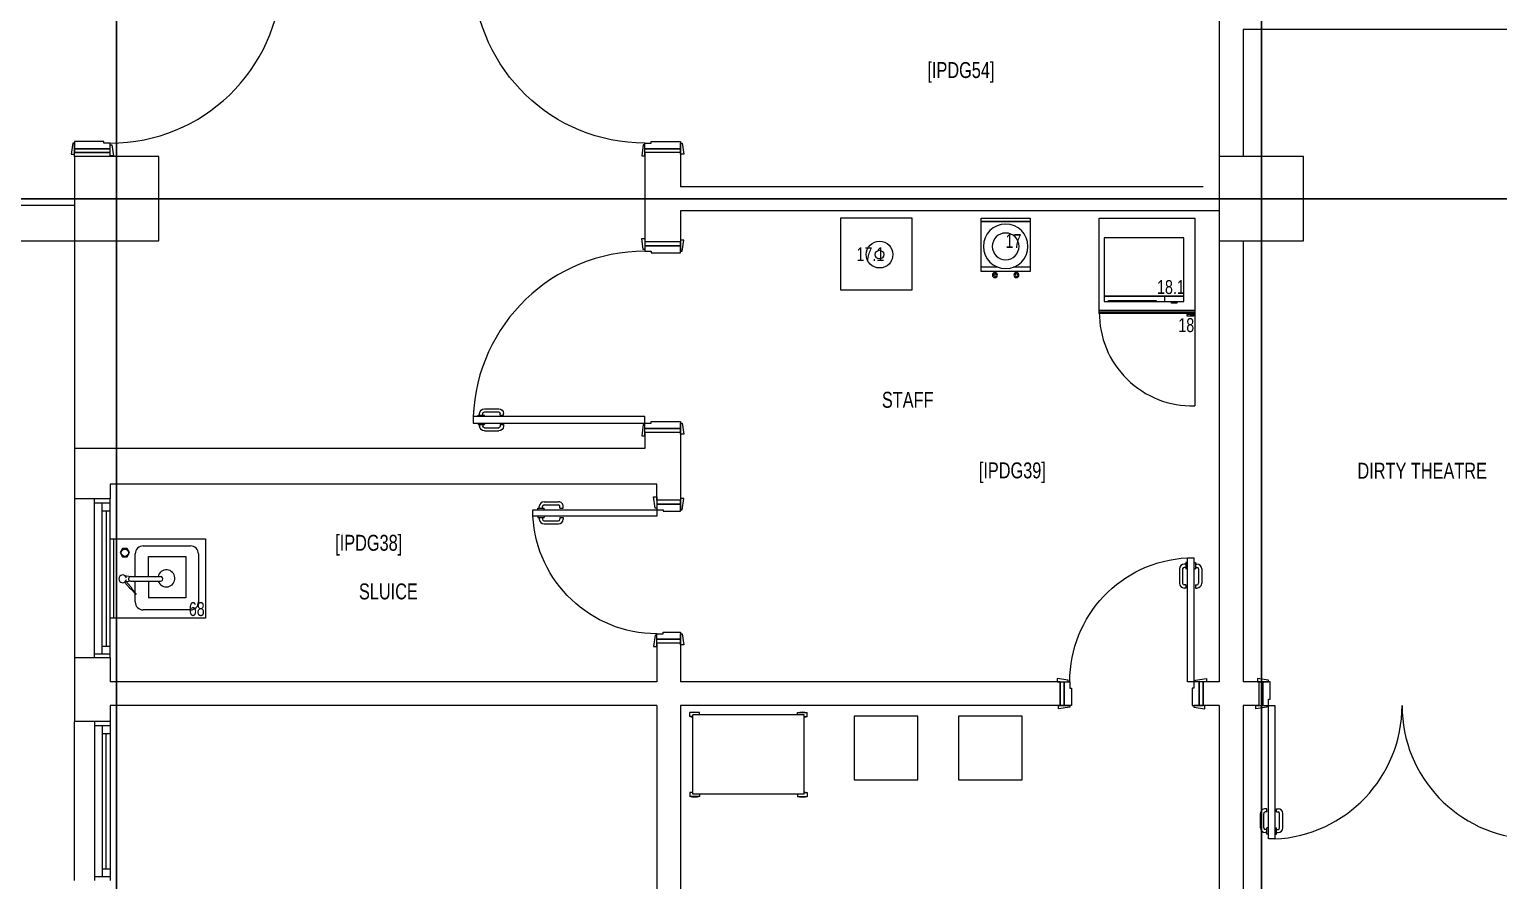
# Model space of a CAD drawing. Header units: metres. Extents: x -18745 to 220762, y -1579758 to -1356048.
# Drawn here: x 92867 to 102108, y -1459525 to -1454173 of the extents above; entities that cross this region are included whole.
import ezdxf

# ---------------------------------------------------------------- set-up
doc = ezdxf.new("R2010")
doc.units = ezdxf.units.M
doc.layers.get('0').update_dxf_attribs({"lineweight": 0})
for name, color, linetype, lineweight in [('A-100 - Copy$0$72_EGR_BASE_TEXT', 8, 'Continuous', 0), ('A-100 - Copy$0$Aluminum', 8, 'Continuous', 0), ('A-100 - Copy$0$Medical Equipment and Furniture', 8, 'Continuous', 0), ('A-100 - Copy$0$Medical Equipment and Furniture1', 8, 'Continuous', 5), ('A-100 - Copy$0$Ola wall', 8, 'Continuous', 0), ('A-100 - Copy$0$Proj', 8, 'Continuous', 0), ('A-100 - Copy$0$SANIT', 8, 'Continuous', 0), ('A-100 - Copy$0$Structure', 8, 'Continuous', 9), ('A-100 - Copy$0$Walls', 8, 'Continuous', 0), ('A-100 - Copy$0$Wooden Joinery', 8, 'Continuous', 0)]:
    doc.layers.add(name, color=color, linetype=linetype, lineweight=lineweight)
doc.layers.add('A-100 - Copy$0$axes', color=8, linetype='Continuous')
doc.styles.add('A-100 - Copy$0$X3G_ENTITY_257CFD', font='swisscl.ttf', dxfattribs={"height": 200})
doc.styles.add('A-100 - Copy$0$X3G_ENTITY_2587EA', font='swisscl.ttf', dxfattribs={"height": 200})

# ---------------------------------------------------------------- blocks, each defined once
blk = doc.blocks.new('A-100 - Copy$0$HF13959B-P')
for p, q in [((0.0418, 0.5136), (-0.0182, 0.5136)), ((-0.0182, 0.4886), (-0.0182, 0.5136)), ((0, 0.4886), (-0.0182, 0.4886)), ((0, 0.5), (0, 0)), ((0.7, 0.5), (0, 0.5)), ((0.0418, 0.5), (0.0418, 0.5136)), ((0.6582, 0.5136), (0.7182, 0.5136)), ((0.6582, 0.5), (0.6582, 0.5136)), ((0.7, 0.5), (0.7, 0)), ((0.7, 0.4886), (0.7182, 0.4886)), ((0.7182, 0.4886), (0.7182, 0.5136)), ((0, 0.0114), (-0.0182, 0.0114)), ((-0.0182, 0.0114), (-0.0182, -0.0136)), ((0.7, 0), (0, 0)), ((0.7, 0.0114), (0.7182, 0.0114)), ((0.7182, 0.0114), (0.7182, -0.0136)), ((0.0418, -0.0136), (-0.0182, -0.0136)), ((0.0418, 0), (0.0418, -0.0136)), ((0.6582, 0), (0.6582, -0.0136)), ((0.6582, -0.0136), (0.7182, -0.0136))]:
    blk.add_line(p, q)
for centre, start, end in [((0.0118, 0.4261), 71.07536, 108.92464), ((0.0118, 0.5761), 251.07536, 262.64413), ((0.6882, 0.4261), 71.07536, 108.92464), ((0.6882, 0.5761), 277.35587, 288.92464), ((0.0118, -0.0761), 97.35587, 108.92464), ((0.6882, -0.0761), 71.07536, 82.64413), ((0.0118, 0.0739), 251.07536, 288.92464), ((0.6882, 0.0739), 251.07536, 288.92464)]:
    blk.add_arc(centre, 0.0925, start, end)
blk = doc.blocks.new('A-100 - Copy$0$WATER DISPENSER1')
at = {"layer": 'A-100 - Copy$0$Medical Equipment and Furniture1'}
for p, q in [((39.296, -0.3448), (39.1904, -0.3448)), ((39.5004, -0.3448), (39.3949, -0.3448))]:
    blk.add_line(p, q, dxfattribs=at)
blk.add_lwpolyline([(39.5004, -0.6333), (39.5004, -0.3183), (39.1904, -0.3183), (39.1904, -0.6333), (39.5004, -0.6333)], dxfattribs=at)
for points in [[(39.2749, -0.3183), (39.278, -0.3183), (39.278, -0.3118), (39.2749, -0.3118)], [(39.281, -0.3183), (39.278, -0.3183), (39.278, -0.3118), (39.281, -0.3118)], [(39.4098, -0.3183), (39.4129, -0.3183), (39.4129, -0.3118), (39.4098, -0.3118)], [(39.416, -0.3183), (39.4129, -0.3183), (39.4129, -0.3118), (39.416, -0.3118)], [(39.5004, -0.6333), (39.1904, -0.6333), (39.1904, -0.6529), (39.5004, -0.6529)]]:
    blk.add_lwpolyline(points, close=True, dxfattribs=at)
for centre, radius in [((39.3454, -0.4758), 0.14), ((39.278, -0.2956), 0.0161), ((39.278, -0.2956), 0.00834), ((39.4129, -0.2956), 0.0161), ((39.4129, -0.2956), 0.00834), ((39.3454, -0.4758), 0.084)]:
    blk.add_circle(centre, radius, dxfattribs=at)
blk = doc.blocks.new('A-100 - Copy$0$MICROWAVE')
at = {"layer": 'A-100 - Copy$0$Medical Equipment and Furniture1'}
for p, q in [((35.6435, -3.5463), (35.6435, -3.9463)), ((36.1435, -3.5463), (35.6435, -3.5463)), ((35.6435, -3.5771), (36.1435, -3.5771)), ((35.6435, -3.5783), (36.1435, -3.5783)), ((35.6435, -3.5796), (36.1435, -3.5796)), ((35.6435, -3.5808), (36.1435, -3.5808)), ((35.6883, -3.5368), (35.7218, -3.5368)), ((35.6883, -3.5463), (35.6883, -3.5368)), ((35.7218, -3.5463), (35.6883, -3.5463)), ((35.7218, -3.5368), (35.7218, -3.5463)), ((35.7624, -3.5463), (35.7624, -3.5771)), ((35.818, -3.5463), (36.1181, -3.5463)), ((35.818, -3.5523), (35.818, -3.5463)), ((36.1181, -3.5523), (35.818, -3.5523)), ((36.1181, -3.5463), (36.1181, -3.5523)), ((36.1435, -3.9463), (36.1435, -3.5463)), ((35.6435, -3.9463), (36.1435, -3.9463))]:
    blk.add_line(p, q, dxfattribs=at)
blk = doc.blocks.new('A-100 - Copy$0$UNDER COUNTER FRIDGE')
at = {"layer": 'A-100 - Copy$0$Medical Equipment and Furniture1', "ltscale": 10}
blk.add_line((35.575, -3.49), (35.575, -2.89), dxfattribs=at)
at = {"layer": 'A-100 - Copy$0$Medical Equipment and Furniture1'}
for p, q in [((35.575, -3.47), (36.175, -3.47)), ((35.575, -4.07), (35.575, -3.47)), ((35.575, -3.48), (36.175, -3.48)), ((35.575, -3.49), (36.175, -3.49)), ((36.175, -3.47), (36.175, -4.07)), ((36.175, -4.07), (35.575, -4.07))]:
    blk.add_line(p, q, dxfattribs=at)
for points in [[(35.58, -3.4648), (35.6243, -3.4648), (35.6243, -3.4564), (35.58, -3.4564)], [(35.58, -3.47), (35.6031, -3.47), (35.6031, -3.4648), (35.58, -3.4648)]]:
    blk.add_lwpolyline(points, close=True, dxfattribs=at)
at = {"layer": 'A-100 - Copy$0$Medical Equipment and Furniture1', "ltscale": 10}
blk.add_arc((35.5899, -3.475), 0.5852, 359.51044, 91.45249, dxfattribs=at)
blk = doc.blocks.new('A-100 - Copy$0$Slop Hopper')
at = {"layer": 'A-100 - Copy$0$SANIT'}
for p, q in [((1327.37, 1279.91), (1327.37, 1339.91)), ((1327.37, 1339.91), (1377.37, 1339.91)), ((1336.9, 1335.39), (1367.15, 1335.39)), ((1377.37, 1339.91), (1377.37, 1279.91)), ((1331.89, 1300.66), (1331.89, 1330.39)), ((1338.53, 1304.04), (1338.53, 1327.46)), ((1338.53, 1327.46), (1364.59, 1327.46)), ((1364.59, 1327.46), (1364.59, 1304.04)), ((1372.14, 1330.38), (1372.14, 1300.65)), ((1351.16, 1304.04), (1338.53, 1304.04)), ((1351.16, 1293.73), (1351.16, 1311.59)), ((1354.09, 1292.76), (1354.09, 1311.6)), ((1354.09, 1304.04), (1364.59, 1304.04)), ((1351.16, 1295.65), (1336.89, 1295.65)), ((1367.14, 1295.65), (1354.09, 1295.65)), ((1357.63, 1292.78), (1359.1, 1293.78)), ((1359.1, 1293.78), (1359.39, 1293.97)), ((1359.39, 1293.97), (1359.53, 1294.07)), ((1359.53, 1294.07), (1359.65, 1294.16)), ((1361.99, 1296.2), (1359.59, 1294.08)), ((1359.65, 1294.16), (1359.74, 1294.23)), ((1359.68, 1293.65), (1359.79, 1293.78)), ((1359.79, 1293.78), (1359.89, 1293.88)), ((1362.21, 1295.94), (1359.8, 1293.84)), ((1359.89, 1293.88), (1359.97, 1293.97)), ((1359.97, 1293.97), (1360.04, 1294.05)), ((1336.15, 1292.05), (1333.62, 1290.6)), ((1333.62, 1290.6), (1333.62, 1287.67)), ((1333.62, 1287.67), (1336.15, 1286.2)), ((1338.67, 1290.6), (1336.15, 1292.05)), ((1336.15, 1286.2), (1338.67, 1287.67)), ((1338.67, 1287.67), (1338.67, 1290.6)), ((1350.46, 1288.9), (1351.16, 1292.85)), ((1351.16, 1292.92), (1351.16, 1293.7)), ((1354.09, 1292.76), (1354.78, 1288.9)), ((1354.11, 1289.68), (1357.62, 1292.77)), ((1354.74, 1288.96), (1358.25, 1292.05)), ((1358.26, 1292.07), (1359.19, 1293.12)), ((1359.19, 1293.12), (1359.68, 1293.65)), ((1327.37, 1281.91), (1377.37, 1281.91)), ((1377.37, 1279.91), (1327.37, 1279.91))]:
    blk.add_line(p, q, dxfattribs=at)
blk.add_circle((1336.16, 1289.11), 2.3, dxfattribs=at)
for centre, radius, start, end in [((1336.89, 1330.38), 5, 89.95623, 179.95623), ((1367.14, 1330.38), 5, 0, 90), ((1352.31, 1315.19), 5.37, 289.16565, 257.59657), ((1352.62, 1311.59), 1.46, 359.85001, 179.85001), ((1336.9, 1300.66), 5, 179.9563, 269.9563), ((1362.07, 1296.1), 0.137, 39.47334, 129.47331), ((1362.12, 1296.06), 0.152, 310.9144, 40.91437), ((1367.14, 1300.65), 5, 270, 0), ((1352.62, 1287.73), 2.45, 100.58807, 79.41193), ((1352.63, 1292.81), 1.44, 179.05019, 359.05019)]:
    blk.add_arc(centre, radius, start, end, dxfattribs=at)
blk = doc.blocks.new('A-100 - Copy$0$A$C72370EFE')
at = {"layer": 'A-100 - Copy$0$Wooden Joinery'}
for p, q in [((-0.05, -0.07), (-0.05, -0.16)), ((-0.03, -0.07), (-0.03, -0.16)), ((-0.01, -0.04), (-0.02, -0.04)), ((-0.01, -0.06), (-0.02, -0.06)), ((-0.01, -0.03), (-0.01, -0.07)), ((0, -0.03), (-0.01, -0.03)), ((0, -0.07), (-0.01, -0.07)), ((0.04, -0.03), (0.05, -0.03)), ((0.04, -0.07), (0.05, -0.07)), ((0.05, -0.03), (0.05, -0.07)), ((0.05, -0.04), (0.06, -0.04)), ((0.05, -0.06), (0.06, -0.06)), ((0.07, -0.07), (0.07, -0.16)), ((0.09, -0.07), (0.09, -0.16)), ((-0.01, -0.17), (-0.02, -0.17)), ((-0.01, -0.17), (-0.01, -0.19)), ((0.05, -0.17), (0.06, -0.17)), ((0.05, -0.17), (0.05, -0.19)), ((-0.01, -0.19), (-0.02, -0.19)), ((0.05, -0.19), (0.06, -0.19))]:
    blk.add_line(p, q, dxfattribs=at)
for centre, radius, start, end in [((-0.02, -0.07), 0.03, 90, 180), ((-0.02, -0.07), 0.01, 90, 180), ((0.06, -0.07), 0.03, 0, 90), ((0.06, -0.07), 0.01, 0, 90), ((-0.02, -0.16), 0.03, 180, 270), ((-0.02, -0.16), 0.01, 180, 270), ((0.06, -0.16), 0.01, 270, 0), ((0.06, -0.16), 0.03, 270, 0)]:
    blk.add_arc(centre, radius, start, end, dxfattribs=at)
blk = doc.blocks.new('A-100 - Copy$0$DR1')
at = {"layer": 'A-100 - Copy$0$Wooden Joinery', "elevation": 0}
for points in [[(1743402.9, 41721.9), (1743392.9, 41721.9), (1743382.9, 41791.9), (1743402.9, 41791.9)], [(1743552.9, 41731.9), (1743562.9, 41731.9), (1743572.9, 41801.9), (1743552.9, 41801.9)], [(1743552.9, 41681.9), (1744331.9, 41681.9), (1744331.9, 41721.9), (1743552.9, 41721.9)], [(1743402.9, 40941.9), (1743392.9, 40941.9), (1743382.9, 40871.9), (1743402.9, 40871.9)], [(1743552.9, 40931.9), (1743562.9, 40931.9), (1743572.9, 40861.9), (1743552.9, 40861.9)]]:
    blk.add_lwpolyline(points, close=True, dxfattribs=at)
for points in [[(1743552.9, 41756.9), (1743402.9, 41756.9), (1743402.9, 41781.9), (1743552.9, 41781.9), (1743552.9, 41756.9)], [(1743552.9, 41756.9), (1743552.9, 41721.9), (1743512.9, 41721.9), (1743512.9, 41711.9), (1743402.9, 41711.9), (1743402.9, 41756.9), (1743552.9, 41756.9)], [(1743552.9, 40906.9), (1743552.9, 40941.9), (1743512.9, 40941.9), (1743512.9, 40951.9), (1743402.9, 40951.9), (1743402.9, 40906.9), (1743552.9, 40906.9)], [(1743552.9, 40906.9), (1743402.9, 40906.9), (1743402.9, 40881.9), (1743552.9, 40881.9), (1743552.9, 40906.9)]]:
    blk.add_lwpolyline(points, dxfattribs=at)
at = {"layer": 'A-100 - Copy$0$Wooden Joinery'}
blk.add_arc((1743552.9, 41721.9, 0), 780, 270, 357.0603, dxfattribs=at)
at = {"layer": 'A-100 - Copy$0$Wooden Joinery', "xscale": -999.9999999998856, "yscale": 999.9999999998856, "zscale": 999.9999999998854, "rotation": 270}
blk.add_blockref('A-100 - Copy$0$A$C72370EFE', (1744331.9, 41681.9, 0), dxfattribs=at)
blk = doc.blocks.new('A-100 - Copy$0$A$C07D65D40')
at = {"layer": 'A-100 - Copy$0$Wooden Joinery'}
for points in [[(0, -385), (-10, -385), (-20, -315), (0, -315)], [(225, -375), (235, -375), (245, -305), (225, -305)], [(225, -425), (1304.3, -425), (1304.3, -385), (225, -385)], [(0, -1465), (-10, -1465), (-20, -1535), (0, -1535)], [(225, -1475), (235, -1475), (245, -1545), (225, -1545)]]:
    blk.add_lwpolyline(points, close=True, dxfattribs=at)
for points in [[(225, -350), (0, -350), (0, -325), (225, -325), (225, -350)], [(225, -350), (225, -385), (185, -385), (185, -395), (0, -395), (0, -350), (225, -350)], [(225, -1500), (225, -1465), (185, -1465), (185, -1455), (0, -1455), (0, -1500), (225, -1500)], [(225, -1500), (0, -1500), (0, -1525), (225, -1525), (225, -1500)]]:
    blk.add_lwpolyline(points, dxfattribs=at)
blk.add_arc((225, -385), 1080, 270, 357.87734, dxfattribs=at)
at = {"layer": 'A-100 - Copy$0$Wooden Joinery', "xscale": -999.9999999998854, "yscale": 999.9999999998854, "zscale": 999.9999999998854, "rotation": 270}
blk.add_blockref('A-100 - Copy$0$A$C72370EFE', (1304.3, -425), dxfattribs=at)
blk = doc.blocks.new('A-100 - Copy$0$A$C009F45C9')
at = {"layer": 'A-100 - Copy$0$Wooden Joinery'}
for p, q in [((844, -1650), (754, -1650)), ((724, -1690), (724, -1680)), ((744, -1690), (724, -1690)), ((724, -1750), (724, -1760)), ((744, -1750), (724, -1750)), ((744, -1690), (744, -1680)), ((744, -1750), (744, -1760)), ((844, -1670), (754, -1670)), ((884, -1690), (844, -1690)), ((844, -1700), (844, -1690)), ((844, -1740), (844, -1750)), ((884, -1750), (844, -1750)), ((854, -1690), (854, -1680)), ((854, -1750), (854, -1760)), ((874, -1690), (874, -1680)), ((874, -1750), (874, -1760)), ((884, -1700), (884, -1690)), ((884, -1740), (884, -1750)), ((844, -1770), (754, -1770)), ((844, -1790), (754, -1790))]:
    blk.add_line(p, q, dxfattribs=at)
for points in [[(-75, -60), (-85, -60), (-95, 10), (-75, 10)], [(75, -50), (85, -50), (95, 20), (75, 20)], [(75, -100), (914, -100), (914, -60), (75, -60)], [(-75, -1740), (-85, -1740), (-95, -1810), (-75, -1810)], [(75, -1700), (914, -1700), (914, -1740), (75, -1740)], [(75, -1700), (914, -1700), (914, -1740), (75, -1740)], [(75, -1750), (85, -1750), (95, -1820), (75, -1820)]]:
    blk.add_lwpolyline(points, close=True, dxfattribs=at)
for points in [[(75, -25), (-75, -25), (-75, 0), (75, 0), (75, -25)], [(75, -25), (75, -60), (35, -60), (35, -70), (-75, -70), (-75, -25), (75, -25)], [(75, -1775), (75, -1740), (35, -1740), (35, -1730), (-75, -1730), (-75, -1775), (75, -1775)], [(75, -1775), (-75, -1775), (-75, -1800), (75, -1800), (75, -1775)]]:
    blk.add_lwpolyline(points, dxfattribs=at)
for centre, radius, start, end in [((75, -60), 840, 270, 357.2706), ((75, -1740), 840, 2.7294, 90), ((754, -1680), 30, 90, 180), ((844, -1680), 30, 0, 90), ((754, -1680), 10, 90, 180), ((844, -1680), 10, 0, 90), ((754, -1760), 30, 180, 270), ((754, -1760), 10, 180, 270), ((844, -1760), 10, 270, 0), ((844, -1760), 30, 270, 0)]:
    blk.add_arc(centre, radius, start, end, dxfattribs=at)
blk = doc.blocks.new('A-100 - Copy')
at = {"layer": 'A-100 - Copy$0$Aluminum'}
for p, q in [((93275.3, -1458125.2, 2.4), (93275.3, -1457125.2, 2.4)), ((93375.3, -1458125.2, 2.4), (93375.3, -1457125.2, 2.4)), ((93275.3, -1457150.2, 2.4), (93375.3, -1457150.2, 2.4)), ((93325.3, -1458100.2, 2.4), (93325.3, -1457150.2, 2.4)), ((93325.3, -1457200.2, 2.4), (93375.3, -1457200.2, 2.4)), ((93350.3, -1457200.2, 2.4), (93350.3, -1458050.2, 2.4)), ((93325.3, -1458050.2, 2.4), (93375.3, -1458050.2, 2.4)), ((93275.3, -1458100.2, 2.4), (93375.3, -1458100.2, 2.4)), ((93275.3, -1458525.2, 2.4), (93275.3, -1459525.2, 2.4)), ((93375.3, -1458525.2, 2.4), (93375.3, -1459525.2, 2.4)), ((93275.3, -1458550.2, 2.4), (93375.3, -1458550.2, 2.4)), ((93325.3, -1458550.2, 2.4), (93325.3, -1459500.2, 2.4)), ((93325.3, -1458600.2, 2.4), (93375.3, -1458600.2, 2.4)), ((93350.3, -1459450.2, 2.4), (93350.3, -1458600.2, 2.4)), ((93325.3, -1459450.2, 2.4), (93375.3, -1459450.2, 2.4)), ((93275.3, -1459500.2, 2.4), (93375.3, -1459500.2, 2.4))]:
    blk.add_line(p, q, dxfattribs=at)
at = {"layer": 'A-100 - Copy$0$axes'}
for p, q in [((100615.3, -1477297.4, 2.4), (100615.3, -1366691.8, 2.4)), ((93415.3, -1477297.4, 2.4), (93415.3, -1436792.7, 2.4)), ((215795, -1455237.7, 2.4), (83877.8, -1455237.7, 2.4))]:
    blk.add_line(p, q, dxfattribs=at)
at = {"layer": 'A-100 - Copy$0$Medical Equipment and Furniture', "elevation": 0}
for points in [[(97968.6, -1455810), (98418.6, -1455810), (98418.6, -1455360), (97968.6, -1455360)], [(98054.2, -1458890.9), (98454.2, -1458890.9), (98454.2, -1458490.9), (98054.2, -1458490.9)], [(98711.4, -1458890.9), (99111.4, -1458890.9), (99111.4, -1458490.9), (98711.4, -1458490.9)]]:
    blk.add_lwpolyline(points, close=True, dxfattribs=at)
at = {"layer": 'A-100 - Copy$0$Medical Equipment and Furniture'}
for radius in [84, 27.1]:
    blk.add_circle((98214.1, -1455589, 0), radius, dxfattribs=at)
at = {"layer": 'A-100 - Copy$0$Ola wall', "elevation": 2.4}
blk.add_lwpolyline([(99350.3, -1458274.2), (99350.3, -1458424.4)], dxfattribs=at)
at = {"layer": 'A-100 - Copy$0$Proj'}
for p, q in [((93150.3, -1455502.7, 2.4), (93150.3, -1456807.7, 2.4)), ((93150.3, -1457125.2, 2.4), (93150.3, -1458125.2, 2.4)), ((93150.3, -1459525.2, 2.4), (93150.3, -1458525.2, 2.4))]:
    blk.add_line(p, q, dxfattribs=at)
at = {"layer": 'A-100 - Copy$0$Structure', "elevation": 2.4}
for points in [[(93150.3, -1455502.7), (93680.3, -1455502.7), (93680.3, -1454972.7), (93150.3, -1454972.7)], [(100350.3, -1455502.7), (100880.3, -1455502.7), (100880.3, -1454972.7), (100350.3, -1454972.7)]]:
    blk.add_lwpolyline(points, close=True, dxfattribs=at)
at = {"layer": 'A-100 - Copy$0$Walls'}
for p, q in [((106200.3, -1454172.9, 2.4), (100500.3, -1454172.9, 2.4)), ((93375.3, -1454947.7, 2.4), (93150.3, -1454947.7, 2.4)), ((96963, -1454947.7, 2.4), (96738, -1454947.7, 2.4)), ((100250.3, -1455162.7, 2.4), (96963, -1455162.7, 2.4)), ((91350.3, -1455277.7, 2.4), (93150.3, -1455277.7, 2.4)), ((100350.3, -1455312.7, 2.4), (96963, -1455312.7, 2.4)), ((86482.6, -1455502.7, 2.4), (93150.3, -1455502.7, 2.4)), ((96963, -1455507.7, 2.4), (96738, -1455507.7, 2.4)), ((93375.3, -1457032.7, 2.4), (93375.3, -1457125.2, 2.4)), ((96813, -1457032.7, 2.4), (93375.3, -1457032.7, 2.4)), ((96813, -1457132.7, 2.4), (96813, -1457032.7, 2.4)), ((93375.3, -1457125.2, 2.4), (93150.3, -1457125.2, 2.4)), ((96963, -1457132.7, 2.4), (96813, -1457132.7, 2.4)), ((96963, -1458032.7, 2.4), (96813, -1458032.7, 2.4)), ((93375.3, -1458125.2, 2.4), (93150.3, -1458125.2, 2.4)), ((93375.3, -1458125.2, 2.4), (93375.3, -1458274.4, 2.4)), ((96813, -1458274.4, 2.4), (93375.3, -1458274.4, 2.4)), ((99350.3, -1458274.4, 2.4), (96963, -1458274.4, 2.4)), ((100350.3, -1458274.4, 2.4), (100250.3, -1458274.4, 2.4)), ((100600.3, -1458274.4, 2.4), (100500.3, -1458274.4, 2.4)), ((96813, -1458424.4, 2.4), (93375.3, -1458424.4, 2.4)), ((93375.3, -1458424.4, 2.4), (93375.3, -1458525.2, 2.4)), ((99350.3, -1458424.4, 2.4), (96963, -1458424.4, 2.4)), ((100350.3, -1458424.4, 2.4), (100250.3, -1458424.4, 2.4)), ((100600.3, -1458424.4, 2.4), (100500.3, -1458424.4, 2.4)), ((93375.3, -1458525.2, 2.4), (93150.3, -1458525.2, 2.4))]:
    blk.add_line(p, q, dxfattribs=at)
at = {"layer": 'A-100 - Copy$0$Walls', "elevation": 2.4}
for points in [[(100350.3, -1451682), (100350.3, -1454972.7)], [(100500.3, -1454172.9), (100500.3, -1454972.7)], [(93150.3, -1454972.7), (93150.3, -1454947.7)], [(93375.3, -1454972.7), (93375.3, -1454947.7)], [(96738, -1454947.7), (96738, -1455507.7)], [(96963, -1454947.7), (96963, -1455162.7)], [(96963, -1454947.7), (96963, -1455162.7)], [(96963, -1455312.7), (96963, -1455507.7)], [(96963, -1455312.7), (96963, -1455507.7)], [(100350.3, -1455502.7), (100350.3, -1458274.4)], [(100500.3, -1455502.7), (100500.3, -1458274.4)], [(96963, -1456707.7), (96738, -1456707.7), (96738, -1456807.7), (93150.3, -1456807.7), (93150.3, -1457125.2)], [(96963, -1456707.7), (96963, -1457132.7)], [(96813, -1458032.7), (96813, -1458274.4)], [(96963, -1458032.7), (96963, -1458274.4)], [(93150.3, -1458125.2), (93150.3, -1458525.2)], [(100250.3, -1458274.2), (100250.3, -1458424.4)], [(100600.3, -1458274.2), (100600.3, -1458424.4)], [(96813, -1458424.4), (96813, -1461552.7)], [(96963, -1458424.4), (96963, -1461552.7)], [(100350.3, -1458424.4), (100350.3, -1462172.7)], [(100500.3, -1458424.4), (100500.3, -1462172.7)]]:
    blk.add_lwpolyline(points, dxfattribs=at)
at = {"layer": 'A-100 - Copy$0$Medical Equipment and Furniture'}
for name, p, xscale, yscale, zscale, rotation in [('A-100 - Copy$0$WATER DISPENSER1', (59661.9, -1456013, 0), -1000, 1000, 1000, 180), ('A-100 - Copy$0$UNDER COUNTER FRIDGE', (135771.1, -1459430, 0), 1000, 1000, 1000, 180), ('A-100 - Copy$0$MICROWAVE', (135771.1, -1459430, 0), 1000, 1000, 1000, 180), ('A-100 - Copy$0$Slop Hopper', (80576.2, -1444101.5, 2.4), 10, 10, 10, 270), ('A-100 - Copy$0$HF13959B-P', (97039.6, -1458482.6, 2.4), -1000, 1000, 1000, 180)]:
    blk.add_blockref(name, p, dxfattribs=dict(at, xscale=xscale, yscale=yscale, zscale=zscale, rotation=rotation))
at = {"layer": 'A-100 - Copy$0$Wooden Joinery'}
blk.add_blockref('A-100 - Copy$0$A$C07D65D40', (93150.3, -1453422.7, 2.4), dxfattribs=at)
at = {"layer": 'A-100 - Copy$0$Wooden Joinery', "xscale": -1}
for name, p in [('A-100 - Copy$0$A$C07D65D40', (96963, -1453422.7, 2.4)), ('A-100 - Copy$0$DR1', (1840365.9, -1498914.6, 2.4))]:
    blk.add_blockref(name, p, dxfattribs=at)
at = {"layer": 'A-100 - Copy$0$Wooden Joinery'}
for name, p, rotation in [('A-100 - Copy$0$A$C07D65D40', (96963, -1457032.7, 2.4), 180), ('A-100 - Copy$0$A$C009F45C9', (102400.3, -1458349.3, 2.4), 270)]:
    blk.add_blockref(name, p, dxfattribs=dict(at, rotation=rotation))
at = {"layer": 'A-100 - Copy$0$Wooden Joinery', "xscale": -1, "rotation": 270}
blk.add_blockref('A-100 - Copy$0$DR1', (58468.4, -3201827.3, 2.4), dxfattribs=at)
at = {"layer": 'A-100 - Copy$0$72_EGR_BASE_TEXT', "char_height": 100, "attachment_point": 2, "style": 'A-100 - Copy$0$X3G_ENTITY_2587EA'}
for s, insert in [('[IPDG54]', (98725.7, -1454378.3, 2.4)), ('STAFF', (98391, -1456451.7, 2.4)), ('[IPDG39]', (99049.1, -1456895.6, 2.4)), ('DIRTY THEATRE', (101627.1, -1456897.6, 0)), ('[IPDG38]', (95000.9, -1457350.8, 2.4)), ('SLUICE', (95124.6, -1457656.8, 2.4))]:
    blk.add_mtext(s, dxfattribs=dict(at, insert=insert))
at = {"layer": 'A-100 - Copy$0$Medical Equipment and Furniture', "char_height": 87.47, "attachment_point": 2, "style": 'A-100 - Copy$0$X3G_ENTITY_257CFD'}
for s, insert in [('17', (99056.3, -1455459.5, 0)), ('17.1', (98156.5, -1455542.2, 0)), ('18.1', (100046.7, -1455749.1, -2.4)), ('18', (100143.1, -1455988.5, 0)), ('68', (93919.5, -1457773.9, 2.4))]:
    blk.add_mtext(s, dxfattribs=dict(at, insert=insert))

msp = doc.modelspace()

# ---------------------------------------------------------------- block references
msp.add_blockref('A-100 - Copy', (0, 0))

doc.saveas('drawing.dxf')
